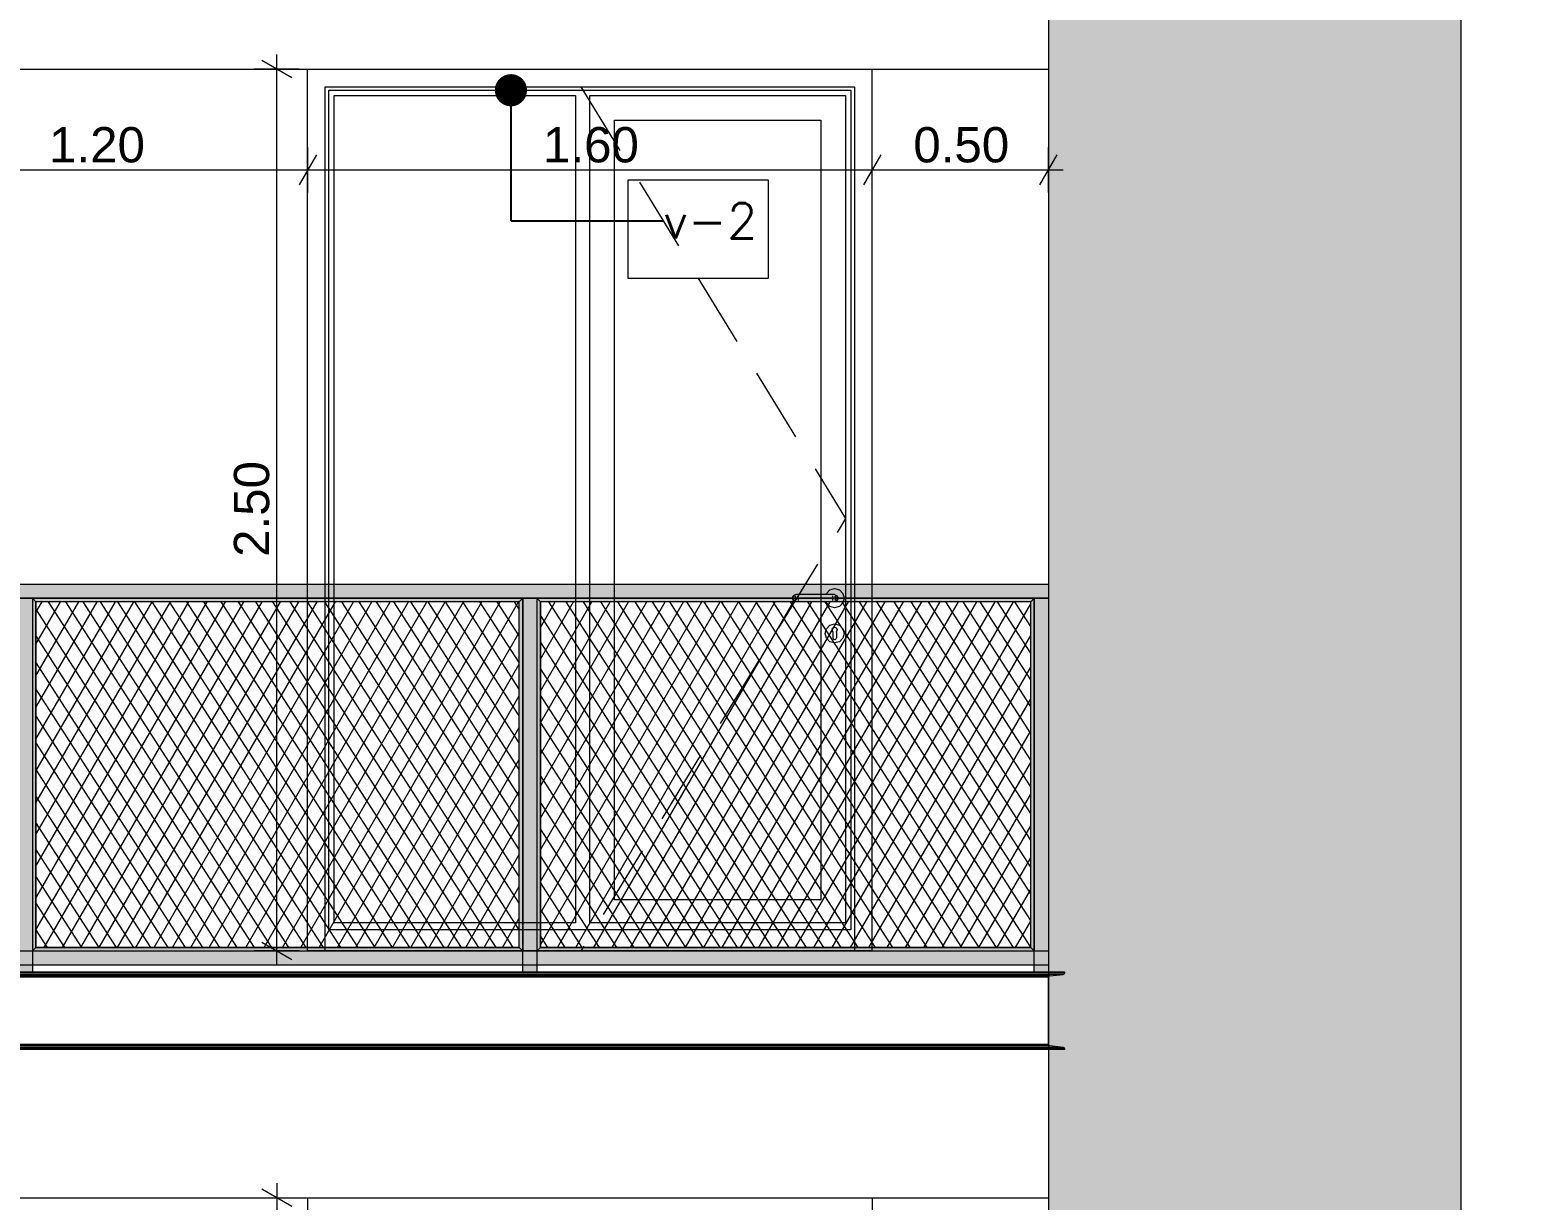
# Model space of a CAD drawing. Header units: millimetres. Extents: x 475616349 to 476941521, y 4620115302 to 4621446928.
# Drawn here: x 476685574 to 476689777, y 4620522113 to 4620525432 of the extents above; entities that cross this region are included whole.
import ezdxf

# ---------------------------------------------------------------- set-up
doc = ezdxf.new("R2010")
doc.units = ezdxf.units.MM
doc.header["$MEASUREMENT"] = 0
doc.linetypes.add('Hidden Line', pattern=[317.5, 211.666667, -105.833333])
for name, color, linetype, lineweight in [('2D Drafting - General_Pen_No__30_Pen_No__9_Pen_No__9_Pen_No__253', 252, 'Continuous', 0), ('2D Drafting - General_Pen_No__30_Pen_No__9_Pen_No__9_Pen_No__7', 7, 'Continuous', 0), ('2D Drafting - General_Pen_No__7_Pen_No__7', 7, 'Continuous', 0), ('New_2D Drafting - General_Pen_No__2_Pen_No__250', 7, 'Continuous', 0), ('New_2D Drafting - General_Pen_No__30_Pen_No__9_Pen_No__9_Pen_No__255', 255, 'Continuous', 0), ('New_2D Drafting - General_Pen_No__30_Pen_No__9_Pen_No__9_Pen_No__7', 7, 'Continuous', 0), ('New_2D Drafting - General_Pen_No__4', 7, 'Continuous', 0), ('New_2D Drafting - General_Pen_No__7', 7, 'Continuous', 0), ('New_Structural - Bearing_Pen_No__250', 7, 'Continuous', 0), ('New_zoma_Pen_No__4', 7, 'Continuous', 0), ('New_zoma_Pen_No__7', 7, 'Continuous', 0), ('Structural - Bearing_Pen_No__250', 7, 'Continuous', 0), ('zoma_Pen_No__142', 142, 'Continuous', 0)]:
    doc.layers.add(name, color=color, linetype=linetype, lineweight=lineweight)
doc.layers.add('New_zoma', color=7, linetype='Continuous')
doc.layers.add('zoma', color=7, linetype='Continuous')
doc.styles.add('GENERATED_STYLE_1', font='arial.ttf')
doc.styles.add('GENERATED_STYLE_2', font='arial.ttf')
doc.dimstyles.new('GENERATED_STYLE__1', dxfattribs={"dimtxt": 200, "dimasz": 64.421331, "dimexe": 0.18, "dimexo": 3, "dimgap": 0.09, "dimtad": 1, "dimtih": 1, "dimtoh": 1, "dimlfac": 0.001, "dimzin": 0, "dimdsep": 46, "dimtxsty": 'GENERATED_STYLE_2', "dimblk": 'ARROWHEAD_2', "dimblk1": 'ARROWHEAD_2', "dimblk2": 'ARROWHEAD_2', "dimcen": 0.09, "dimclrd": 142, "dimclre": 142, "dimclrt": 142, "dimadec": 0, "dimazin": 0, "dimtfac": 1, "dimtdec": 4, "dimtmove": 0, "dimatfit": 3, "dimfxl": 1, "dimtolj": 1, "dimtzin": 0, "dimarcsym": 0})
doc.dimstyles.new('GENERATED_STYLE__18', dxfattribs={"dimtxt": 100, "dimasz": 64.421331, "dimexe": 0.18, "dimexo": 3, "dimgap": 0.09, "dimtad": 1, "dimtih": 1, "dimtoh": 1, "dimlfac": 0.001, "dimzin": 0, "dimdsep": 46, "dimtxsty": 'GENERATED_STYLE_1', "dimblk": 'ARROWHEAD_2', "dimblk1": 'ARROWHEAD_2', "dimblk2": 'ARROWHEAD_2', "dimcen": 0.09, "dimclrd": 7, "dimclre": 7, "dimclrt": 7, "dimadec": 0, "dimazin": 0, "dimtfac": 1, "dimtdec": 4, "dimtmove": 0, "dimatfit": 3, "dimfxl": 1, "dimtolj": 1, "dimtzin": 0, "dimarcsym": 0})
doc.dimstyles.new('GENERATED_STYLE__19', dxfattribs={"dimtxt": 100, "dimasz": 64.421331, "dimexe": 0.18, "dimexo": 3, "dimgap": 0.09, "dimtad": 1, "dimlfac": 0.001, "dimzin": 0, "dimdsep": 46, "dimtxsty": 'GENERATED_STYLE_1', "dimblk": 'ARROWHEAD_2', "dimblk1": 'ARROWHEAD_2', "dimblk2": 'ARROWHEAD_2', "dimcen": 0.09, "dimclrd": 7, "dimclre": 7, "dimclrt": 7, "dimadec": 0, "dimazin": 0, "dimtfac": 1, "dimtdec": 4, "dimtmove": 0, "dimatfit": 3, "dimfxl": 1, "dimtolj": 1, "dimtzin": 0, "dimarcsym": 0})
doc.dimstyles.new('GENERATED_STYLE__48', dxfattribs={"dimtxt": 0.18, "dimasz": 182.4, "dimexe": 0.18, "dimexo": 0.0625, "dimgap": 0.09, "dimtad": 0, "dimtih": 1, "dimtoh": 1, "dimdec": 4, "dimzin": 0, "dimdsep": 46, "dimcen": 0.09, "dimadec": 0, "dimazin": 0, "dimtfac": 1, "dimtdec": 4, "dimtmove": 0, "dimatfit": 3, "dimldrblk": 'ARROWHEAD_11', "dimfxl": 1, "dimtolj": 1, "dimtzin": 0, "dimarcsym": 0})
pattern_1 = [(60, (476577134.07, 4620325125.74), (-38.971143, 22.5), []), (122.833095, (476577134.07, 4620325125.74), (36.80608, 18.75), [])]

# ---------------------------------------------------------------- blocks, each defined once
blk = doc.blocks.new('*D215', base_point=(476577134.1, 4620325125.7))
at = {"layer": 'zoma_Pen_No__142', "color": 142, "linetype": 'Continuous', "lineweight": 0, "transparency": 16777216}
for p, q in [((476647960.3, 4620514642.2), (476647911.3, 4620514557.4)), ((476647935.8, 4620514536.2), (476647935.8, 4620514663.4)), ((476689711.3, 4620514557.4), (476689760.3, 4620514642.2)), ((476689735.8, 4620514536.2), (476689735.8, 4620514663.4)), ((476647894.3, 4620514599.8), (476647935.8, 4620514599.8)), ((476647935.8, 4620514599.8), (476689735.8, 4620514599.8)), ((476689735.8, 4620514599.8), (476689777.2, 4620514599.8))]:
    blk.add_line(p, q, dxfattribs=at)
at = {"layer": 'zoma_Pen_No__142', "color": 142, "lineweight": 0, "transparency": 16777216, "insert": (476668493.8, 4620514639.8), "char_height": 200, "attachment_point": 7, "style": 'GENERATED_STYLE_2'}
blk.add_mtext('\\A1;{\\pql;\\fArial CYR|b0|i0|c204|p34;41.80}', dxfattribs=at)
blk = doc.blocks.new('ARROWHEAD_2')
at = {"color": 0, "linetype": 'Continuous', "lineweight": 0}
for p, q in [((-0.378, -0.655), (0.378, 0.655)), ((0, 0), (-1, 0))]:
    blk.add_line(p, q, dxfattribs=at)
blk = doc.blocks.new('*D818', base_point=(476577134.1, 4620325125.7))
at = {"layer": 'New_zoma_Pen_No__4', "color": 7, "linetype": 'Continuous', "lineweight": 0, "transparency": 16777216}
for p, q in [((476685186.5, 4620521836.6), (476685137.6, 4620521751.8)), ((476685162.1, 4620521730.6), (476685162.1, 4620521857.7)), ((476686386.9, 4620521836.6), (476686338, 4620521751.8)), ((476686362.4, 4620521730.6), (476686362.4, 4620521857.7)), ((476685162.1, 4620521794.2), (476686362.4, 4620521794.2))]:
    blk.add_line(p, q, dxfattribs=at)
at = {"layer": 'New_zoma_Pen_No__7', "color": 7, "lineweight": 0, "transparency": 16777216, "insert": (476685629.2, 4620521814.2), "char_height": 100, "attachment_point": 7, "style": 'GENERATED_STYLE_1'}
blk.add_mtext('\\A1;{\\pql;\\fArial|b0|i0|c0|p34;1.20}', dxfattribs=at)
blk = doc.blocks.new('*D819', base_point=(476577134.1, 4620325125.7))
at = {"layer": 'New_zoma_Pen_No__4', "color": 7, "linetype": 'Continuous', "lineweight": 0, "transparency": 16777216}
for p, q in [((476686386.9, 4620521836.6), (476686338, 4620521751.8)), ((476686362.4, 4620521730.6), (476686362.4, 4620521857.7)), ((476687986.9, 4620521836.6), (476687938, 4620521751.8)), ((476687962.4, 4620521730.6), (476687962.4, 4620521857.7)), ((476686362.4, 4620521794.2), (476687962.4, 4620521794.2))]:
    blk.add_line(p, q, dxfattribs=at)
at = {"layer": 'New_zoma_Pen_No__7', "color": 7, "lineweight": 0, "transparency": 16777216, "insert": (476687029.4, 4620521814.2), "char_height": 100, "attachment_point": 7, "style": 'GENERATED_STYLE_1'}
blk.add_mtext('\\A1;{\\pql;\\fArial|b0|i0|c0|p34;1.60}', dxfattribs=at)
blk = doc.blocks.new('*D820', base_point=(476577134.1, 4620325125.7))
at = {"layer": 'New_zoma_Pen_No__4', "color": 7, "linetype": 'Continuous', "lineweight": 0, "transparency": 16777216}
for p, q in [((476687986.9, 4620521836.6), (476687938, 4620521751.8)), ((476687962.4, 4620521730.6), (476687962.4, 4620521857.7)), ((476688437.5, 4620521751.8), (476688486.5, 4620521836.6)), ((476688462, 4620521730.6), (476688462, 4620521857.7)), ((476687962.4, 4620521794.2), (476688462, 4620521794.2)), ((476688462, 4620521794.2), (476688503.5, 4620521794.2))]:
    blk.add_line(p, q, dxfattribs=at)
at = {"layer": 'New_zoma_Pen_No__7', "color": 7, "lineweight": 0, "transparency": 16777216, "insert": (476688079.2, 4620521814.2), "char_height": 100, "attachment_point": 7, "style": 'GENERATED_STYLE_1'}
blk.add_mtext('\\A1;{\\pql;\\fArial|b0|i0|c0|p34;0.50}', dxfattribs=at)
blk = doc.blocks.new('*D822', base_point=(476577134.1, 4620325125.7))
at = {"layer": 'New_zoma_Pen_No__4', "color": 7, "linetype": 'Continuous', "lineweight": 0, "transparency": 16777216}
for p, q in [((476686317, 4620522095.9), (476686232.2, 4620522144.8)), ((476686274.6, 4620522161.8), (476686274.6, 4620522120.4)), ((476686211, 4620522120.4), (476686338.2, 4620522120.4)), ((476686274.6, 4620522120.4), (476686274.6, 4620519620.4)), ((476686232.2, 4620519644.8), (476686317, 4620519595.9)), ((476686211, 4620519620.4), (476686338.2, 4620519620.4)), ((476686274.6, 4620519620.4), (476686274.6, 4620519578.9))]:
    blk.add_line(p, q, dxfattribs=at)
at = {"layer": 'New_zoma_Pen_No__7', "color": 7, "lineweight": 0, "transparency": 16777216, "insert": (476686254.6, 4620520737.3), "char_height": 100, "attachment_point": 7, "rotation": 90.0002, "style": 'GENERATED_STYLE_1'}
blk.add_mtext('\\A1;{\\pql;\\fArial|b0|i0|c0|p34;2.50}', dxfattribs=at)
blk = doc.blocks.new('*D825', base_point=(476577134.1, 4620325125.7))
at = {"layer": 'New_zoma_Pen_No__4', "color": 7, "linetype": 'Continuous', "lineweight": 0, "transparency": 16777216}
for p, q in [((476685186.5, 4620525076.8), (476685137.6, 4620524992)), ((476685162.1, 4620524970.8), (476685162.1, 4620525098)), ((476686386.9, 4620525076.8), (476686338, 4620524992)), ((476686362.4, 4620524970.8), (476686362.4, 4620525098)), ((476685162.1, 4620525034.4), (476686362.4, 4620525034.4))]:
    blk.add_line(p, q, dxfattribs=at)
at = {"layer": 'New_zoma_Pen_No__7', "color": 7, "lineweight": 0, "transparency": 16777216, "insert": (476685629.2, 4620525054.4), "char_height": 100, "attachment_point": 7, "style": 'GENERATED_STYLE_1'}
blk.add_mtext('\\A1;{\\pql;\\fArial|b0|i0|c0|p34;1.20}', dxfattribs=at)
blk = doc.blocks.new('*D826', base_point=(476577134.1, 4620325125.7))
at = {"layer": 'New_zoma_Pen_No__4', "color": 7, "linetype": 'Continuous', "lineweight": 0, "transparency": 16777216}
for p, q in [((476686386.9, 4620525076.8), (476686338, 4620524992)), ((476686362.4, 4620524970.8), (476686362.4, 4620525098)), ((476687986.9, 4620525076.8), (476687938, 4620524992)), ((476687962.4, 4620524970.8), (476687962.4, 4620525098)), ((476686362.4, 4620525034.4), (476687962.4, 4620525034.4))]:
    blk.add_line(p, q, dxfattribs=at)
at = {"layer": 'New_zoma_Pen_No__7', "color": 7, "lineweight": 0, "transparency": 16777216, "insert": (476687029.4, 4620525054.4), "char_height": 100, "attachment_point": 7, "style": 'GENERATED_STYLE_1'}
blk.add_mtext('\\A1;{\\pql;\\fArial|b0|i0|c0|p34;1.60}', dxfattribs=at)
blk = doc.blocks.new('*D827', base_point=(476577134.1, 4620325125.7))
at = {"layer": 'New_zoma_Pen_No__4', "color": 7, "linetype": 'Continuous', "lineweight": 0, "transparency": 16777216}
for p, q in [((476687986.9, 4620525076.8), (476687938, 4620524992)), ((476687962.4, 4620524970.8), (476687962.4, 4620525098)), ((476688437.5, 4620524992), (476688486.5, 4620525076.8)), ((476688462, 4620524970.8), (476688462, 4620525098)), ((476687962.4, 4620525034.4), (476688462, 4620525034.4)), ((476688462, 4620525034.4), (476688503.5, 4620525034.4))]:
    blk.add_line(p, q, dxfattribs=at)
at = {"layer": 'New_zoma_Pen_No__7', "color": 7, "lineweight": 0, "transparency": 16777216, "insert": (476688079.2, 4620525054.4), "char_height": 100, "attachment_point": 7, "style": 'GENERATED_STYLE_1'}
blk.add_mtext('\\A1;{\\pql;\\fArial|b0|i0|c0|p34;0.50}', dxfattribs=at)
blk = doc.blocks.new('*D830', base_point=(476577134.1, 4620325125.7))
at = {"layer": 'New_zoma_Pen_No__4', "color": 7, "linetype": 'Continuous', "lineweight": 0, "transparency": 16777216}
for p, q in [((476685186.5, 4620528276.8), (476685137.6, 4620528192)), ((476685162.1, 4620528170.8), (476685162.1, 4620528298)), ((476686386.9, 4620528276.8), (476686338, 4620528192)), ((476686362.4, 4620528170.8), (476686362.4, 4620528298)), ((476685162.1, 4620528234.4), (476686362.4, 4620528234.4))]:
    blk.add_line(p, q, dxfattribs=at)
at = {"layer": 'New_zoma_Pen_No__7', "color": 7, "lineweight": 0, "transparency": 16777216, "insert": (476685629.2, 4620528254.4), "char_height": 100, "attachment_point": 7, "style": 'GENERATED_STYLE_1'}
blk.add_mtext('\\A1;{\\pql;\\fArial|b0|i0|c0|p34;1.20}', dxfattribs=at)
blk = doc.blocks.new('*D831', base_point=(476577134.1, 4620325125.7))
at = {"layer": 'New_zoma_Pen_No__4', "color": 7, "linetype": 'Continuous', "lineweight": 0, "transparency": 16777216}
for p, q in [((476686386.9, 4620528276.8), (476686338, 4620528192)), ((476686362.4, 4620528170.8), (476686362.4, 4620528298)), ((476687986.9, 4620528276.8), (476687938, 4620528192)), ((476687962.4, 4620528170.8), (476687962.4, 4620528298)), ((476686362.4, 4620528234.4), (476687962.4, 4620528234.4))]:
    blk.add_line(p, q, dxfattribs=at)
at = {"layer": 'New_zoma_Pen_No__7', "color": 7, "lineweight": 0, "transparency": 16777216, "insert": (476687029.4, 4620528254.4), "char_height": 100, "attachment_point": 7, "style": 'GENERATED_STYLE_1'}
blk.add_mtext('\\A1;{\\pql;\\fArial|b0|i0|c0|p34;1.60}', dxfattribs=at)
blk = doc.blocks.new('*D832', base_point=(476577134.1, 4620325125.7))
at = {"layer": 'New_zoma_Pen_No__4', "color": 7, "linetype": 'Continuous', "lineweight": 0, "transparency": 16777216}
for p, q in [((476687986.9, 4620528276.8), (476687938, 4620528192)), ((476687962.4, 4620528170.8), (476687962.4, 4620528298)), ((476688437.5, 4620528192), (476688486.5, 4620528276.8)), ((476688462, 4620528170.8), (476688462, 4620528298)), ((476687962.4, 4620528234.4), (476688462, 4620528234.4)), ((476688462, 4620528234.4), (476688503.5, 4620528234.4))]:
    blk.add_line(p, q, dxfattribs=at)
at = {"layer": 'New_zoma_Pen_No__7', "color": 7, "lineweight": 0, "transparency": 16777216, "insert": (476688079.2, 4620528254.4), "char_height": 100, "attachment_point": 7, "style": 'GENERATED_STYLE_1'}
blk.add_mtext('\\A1;{\\pql;\\fArial|b0|i0|c0|p34;0.50}', dxfattribs=at)
blk = doc.blocks.new('*D835', base_point=(476577134.1, 4620325125.7))
at = {"layer": 'New_zoma_Pen_No__4', "color": 7, "linetype": 'Continuous', "lineweight": 0, "transparency": 16777216}
for p, q in [((476685162.1, 4620531370.8), (476685162.1, 4620531498)), ((476686362.4, 4620531370.8), (476686362.4, 4620531498)), ((476685186.5, 4620531476.8), (476685137.6, 4620531392)), ((476686386.9, 4620531476.8), (476686338, 4620531392)), ((476685162.1, 4620531434.4), (476686362.4, 4620531434.4))]:
    blk.add_line(p, q, dxfattribs=at)
at = {"layer": 'New_zoma_Pen_No__7', "color": 7, "lineweight": 0, "transparency": 16777216, "insert": (476685629.2, 4620531454.4), "char_height": 100, "attachment_point": 7, "style": 'GENERATED_STYLE_1'}
blk.add_mtext('\\A1;{\\pql;\\fArial|b0|i0|c0|p34;1.20}', dxfattribs=at)
blk = doc.blocks.new('*D836', base_point=(476577134.1, 4620325125.7))
at = {"layer": 'New_zoma_Pen_No__4', "color": 7, "linetype": 'Continuous', "lineweight": 0, "transparency": 16777216}
for p, q in [((476686362.4, 4620531370.8), (476686362.4, 4620531498)), ((476687962.4, 4620531370.8), (476687962.4, 4620531498)), ((476686386.9, 4620531476.8), (476686338, 4620531392)), ((476687986.9, 4620531476.8), (476687938, 4620531392)), ((476686362.4, 4620531434.4), (476687962.4, 4620531434.4))]:
    blk.add_line(p, q, dxfattribs=at)
at = {"layer": 'New_zoma_Pen_No__7', "color": 7, "lineweight": 0, "transparency": 16777216, "insert": (476687029.4, 4620531454.4), "char_height": 100, "attachment_point": 7, "style": 'GENERATED_STYLE_1'}
blk.add_mtext('\\A1;{\\pql;\\fArial|b0|i0|c0|p34;1.60}', dxfattribs=at)
blk = doc.blocks.new('*D837', base_point=(476577134.1, 4620325125.7))
at = {"layer": 'New_zoma_Pen_No__4', "color": 7, "linetype": 'Continuous', "lineweight": 0, "transparency": 16777216}
for p, q in [((476687962.4, 4620531370.8), (476687962.4, 4620531498)), ((476688462, 4620531370.8), (476688462, 4620531498)), ((476687986.9, 4620531476.8), (476687938, 4620531392)), ((476688437.5, 4620531392), (476688486.5, 4620531476.8)), ((476687962.4, 4620531434.4), (476688462, 4620531434.4)), ((476688462, 4620531434.4), (476688503.5, 4620531434.4))]:
    blk.add_line(p, q, dxfattribs=at)
at = {"layer": 'New_zoma_Pen_No__7', "color": 7, "lineweight": 0, "transparency": 16777216, "insert": (476688079.2, 4620531454.4), "char_height": 100, "attachment_point": 7, "style": 'GENERATED_STYLE_1'}
blk.add_mtext('\\A1;{\\pql;\\fArial|b0|i0|c0|p34;0.50}', dxfattribs=at)
blk = doc.blocks.new('*D841', base_point=(476577134.1, 4620325125.7))
at = {"layer": 'New_zoma_Pen_No__4', "color": 7, "linetype": 'Continuous', "lineweight": 0, "transparency": 16777216}
for p, q in [((476686274.6, 4620525320.4), (476686274.6, 4620525361.8)), ((476686338.2, 4620525320.4), (476686211, 4620525320.4)), ((476686317, 4620525295.9), (476686232.2, 4620525344.8)), ((476686274.6, 4620522820.4), (476686274.6, 4620525320.4)), ((476686232.2, 4620522844.8), (476686317, 4620522795.9)), ((476686338.2, 4620522820.4), (476686211, 4620522820.4)), ((476686274.6, 4620522778.9), (476686274.6, 4620522820.4))]:
    blk.add_line(p, q, dxfattribs=at)
at = {"layer": 'New_zoma_Pen_No__7', "color": 7, "lineweight": 0, "transparency": 16777216, "insert": (476686254.6, 4620523937.3), "char_height": 100, "attachment_point": 7, "rotation": 89.9998, "style": 'GENERATED_STYLE_1'}
blk.add_mtext('\\A1;{\\pql;\\fArial|b0|i0|c0|p34;2.50}', dxfattribs=at)
blk = doc.blocks.new('ARROWHEAD_11')
at = {"color": 0, "linetype": 'Continuous', "lineweight": 0}
blk.add_line((0, 0), (-1, 0), dxfattribs=at)
at = {"color": 0, "linetype": 'Continuous', "lineweight": 0, "const_width": 0.25, "flags": 128}
blk.add_lwpolyline([(-0.125, 0, 1), (0.125, 0, 1)], format="xyb", close=True, dxfattribs=at)

msp = doc.modelspace()

# ---------------------------------------------------------------- hatches: boundary and pattern name
at = {"layer": '2D Drafting - General_Pen_No__30_Pen_No__9_Pen_No__9_Pen_No__253', "linetype": 'Continuous', "lineweight": 0}
h = msp.add_hatch(dxfattribs=at)
h.set_pattern_fill('BRICK___RUNNING_BOND', color=252, style=0, pattern_type=2)
h.set_pattern_definition([(0, (476692910.175, 4620522353.93), (0, 66.64), []), (90, (476692910.17, 4620522353.93), (-244.8, 0), [66.64, -66.64]), (90, (476693032.57, 4620522420.57), (-244.8, 0), [66.64, -66.64])])
h.paths.add_polyline_path([(476668932.159, 4620517320.329), (476672162.12, 4620517320.329), (476672162.12, 4620522126.83), (476671562.315, 4620522126.83), (476671562.315, 4620532420.374), (476675362.171, 4620532420.374), (476675362.171, 4620519520.275), (476678173.798, 4620519520.275), (476678173.798, 4620519520.362), (476679062.487, 4620519520.362), (476680662.487, 4620519520.362), (476682662.007, 4620519520.362), (476682662.007, 4620532420.362), (476688462.006, 4620532420.362), (476688462.006, 4620519520.362), (476689632.042, 4620519520.362), (476689632.042, 4620532819.955), (476688550.503, 4620532819.955), (476682661.97, 4620532819.955), (476668932.159, 4620532819.955)])
h.paths.add_polyline_path([(476669461.785, 4620525320.362), (476669461.785, 4620523720.362), (476671061.785, 4620523720.362), (476671061.785, 4620525320.362)], flags=0)
h.paths.add_polyline_path([(476669461.785, 4620526920.362), (476671061.785, 4620526920.362), (476671061.785, 4620528520.362), (476669461.785, 4620528520.362)], flags=0)
h.paths.add_polyline_path([(476669461.789, 4620531720.362), (476669461.789, 4620530120.362), (476671061.789, 4620530120.362), (476671061.789, 4620531720.362)], flags=0)
h.paths.add_polyline_path([(476671061.361, 4620518320.362), (476671061.361, 4620518920.362), (476669461.789, 4620518920.362), (476669461.789, 4620518320.362)], flags=0)
h.paths.add_polyline_path([(476669461.789, 4620520520.362), (476671061.789, 4620520520.362), (476671061.789, 4620522120.362), (476669461.789, 4620522120.362)], flags=0)
h.paths.add_polyline_path([(476676411.99, 4620528520.412), (476676411.99, 4620526020.412), (476678011.99, 4620526020.412), (476678011.99, 4620528520.412)], flags=0)
h.paths.add_polyline_path([(476678011.99, 4620522820.412), (476678011.99, 4620525320.412), (476676411.99, 4620525320.412), (476676411.99, 4620522820.412)], flags=0)
h.paths.add_polyline_path([(476676411.99, 4620529220.412), (476678011.99, 4620529220.412), (476678011.99, 4620531720.412), (476676411.99, 4620531720.412)], flags=0)
h.paths.add_polyline_path([(476680012.004, 4620531720.412), (476680012.004, 4620529220.412), (476681612.004, 4620529220.412), (476681612.004, 4620531720.412)], flags=0)
h.paths.add_polyline_path([(476680012.004, 4620528520.412), (476680012.004, 4620526020.412), (476681612.004, 4620526020.412), (476681612.004, 4620528520.412)], flags=0)
h.paths.add_polyline_path([(476680012.004, 4620522120.412), (476680012.004, 4620519620.412), (476680016.12, 4620519620.412), (476681612.004, 4620519620.412), (476681612.004, 4620522120.412)], flags=0)
h.paths.add_polyline_path([(476680012.004, 4620522820.412), (476681612.004, 4620522820.412), (476681612.004, 4620525320.412), (476680012.004, 4620525320.412)], flags=0)
at = {"layer": 'New_2D Drafting - General_Pen_No__30_Pen_No__9_Pen_No__9_Pen_No__255', "linetype": 'Continuous', "lineweight": 0}
for points in [[(476688462.006, 4620523860.365), (476688462.006, 4620523820.365), (476682662.007, 4620523820.365), (476682662.007, 4620523860.365)], [(476685582.006, 4620522760.337), (476685542.006, 4620522760.337), (476685542.006, 4620523820.365), (476685582.006, 4620523820.365)], [(476685592.006, 4620523810.365), (476685582.006, 4620523820.365), (476686972.006, 4620523820.365), (476686962.006, 4620523810.365)], [(476685582.006, 4620522820.337), (476685592.006, 4620522830.337), (476685592.006, 4620523810.365), (476685582.006, 4620523820.365)], [(476686972.006, 4620522820.364), (476686962.006, 4620522830.364), (476686962.006, 4620523810.391), (476686972.006, 4620523820.391)], [(476687012.006, 4620522760.337), (476686972.006, 4620522760.337), (476686972.006, 4620523820.365), (476687012.006, 4620523820.365)], [(476687012.006, 4620522820.337), (476687022.006, 4620522830.337), (476687022.006, 4620523810.365), (476687012.006, 4620523820.365)], [(476687022.006, 4620523810.365), (476687012.006, 4620523820.365), (476688422.006, 4620523820.365), (476688412.006, 4620523810.365)], [(476688422.006, 4620522820.337), (476688412.006, 4620522830.337), (476688412.006, 4620523810.365), (476688422.006, 4620523820.365)], [(476688462.006, 4620522760.371), (476688422.006, 4620522760.371), (476688422.006, 4620523820.365), (476688462.006, 4620523820.365)], [(476688462.006, 4620522820.364), (476688462.006, 4620522780.364), (476682662.007, 4620522780.364), (476682662.007, 4620522820.364)], [(476685592.006, 4620522830.337), (476685582.032, 4620522820.364), (476686972.033, 4620522820.364), (476686962.027, 4620522830.37)], [(476687022.006, 4620522830.364), (476687012.006, 4620522820.364), (476688421.98, 4620522820.364), (476688411.98, 4620522830.364)]]:
    msp.add_hatch(color=255, dxfattribs=at).paths.add_polyline_path(points)
at = {"layer": 'New_2D Drafting - General_Pen_No__7', "linetype": 'Continuous', "lineweight": 0}
h = msp.add_hatch(dxfattribs=at)
h.set_pattern_fill('BATT_INSULATION', style=0, pattern_type=2)
h.set_pattern_definition(pattern_1)
h.paths.add_polyline_path([(476686962.033, 4620523810.365), (476685592.006, 4620523810.365), (476685592.006, 4620522830.337), (476686962.033, 4620522830.337)])
h = msp.add_hatch(dxfattribs=at)
h.set_pattern_fill('BATT_INSULATION', style=0, pattern_type=2)
h.set_pattern_definition(pattern_1)
h.paths.add_polyline_path([(476688412.006, 4620523810.365), (476687022.006, 4620523810.365), (476687022.006, 4620522830.364), (476688412.006, 4620522830.364)])

# ---------------------------------------------------------------- linework, layer by layer
at = {"layer": '2D Drafting - General_Pen_No__30_Pen_No__9_Pen_No__9_Pen_No__7', "color": 7, "linetype": 'Continuous', "lineweight": 0, "flags": 128}
msp.add_lwpolyline([(476668932.159, 4620517320.329), (476672162.12, 4620517320.329), (476672162.12, 4620522126.83), (476671562.315, 4620522126.83), (476671562.315, 4620532420.374), (476675362.171, 4620532420.374), (476675362.171, 4620519520.275), (476678173.798, 4620519520.275), (476678173.798, 4620519520.362), (476679062.487, 4620519520.362), (476680662.487, 4620519520.362), (476682662.007, 4620519520.362), (476682662.007, 4620532420.362), (476688462.006, 4620532420.362), (476688462.006, 4620519520.362), (476689632.042, 4620519520.362), (476689632.042, 4620532819.955), (476688550.503, 4620532819.955), (476682661.97, 4620532819.955), (476668932.159, 4620532819.955)], close=True, dxfattribs=at)
at = {"layer": '2D Drafting - General_Pen_No__7_Pen_No__7', "color": 7, "linetype": 'Continuous', "lineweight": 0, "flags": 128}
for points in [[(476687957.888, 4620522820.374), (476686362.005, 4620522820.379), (476686362.013, 4620525320.379), (476687962.013, 4620525320.374)], [(476687962.013, 4620525320.374), (476687962.005, 4620522820.374), (476687957.888, 4620522820.374)], [(476687958.32, 4620519620.356), (476686362.436, 4620519620.361), (476686362.445, 4620522120.361), (476687962.445, 4620522120.356)], [(476687962.445, 4620522120.356), (476687962.436, 4620519620.356), (476687958.32, 4620519620.356)]]:
    msp.add_lwpolyline(points, dxfattribs=at)
for points in [[(476686412.013, 4620525270.378), (476687912.013, 4620525270.373), (476687912.005, 4620522820.374), (476686412.005, 4620522820.381)], [(476686422.013, 4620525260.378), (476687902.013, 4620525260.373), (476687902.005, 4620522880.375), (476686422.005, 4620522880.381)], [(476686437.013, 4620525245.378), (476687122.013, 4620525245.376), (476687122.005, 4620522900.378), (476686437.005, 4620522900.381)], [(476687162.009, 4620525245.376), (476687887.013, 4620525245.373), (476687887.005, 4620522900.376), (476687162.005, 4620522900.378)], [(476687232.013, 4620525175.375), (476687817.013, 4620525175.373), (476687817.005, 4620522965.376), (476687232.005, 4620522965.378)]]:
    msp.add_lwpolyline(points, close=True, dxfattribs=at)
at = {"layer": '2D Drafting - General_Pen_No__7_Pen_No__7', "color": 7, "linetype": 'Hidden Line', "lineweight": 0, "flags": 128}
msp.add_lwpolyline([(476687137.013, 4620525270.376), (476687887.009, 4620524046.25), (476687137.781, 4620522821.661)], dxfattribs=at)
at = {"layer": 'New_2D Drafting - General_Pen_No__2_Pen_No__250', "color": 7, "linetype": 'Continuous', "lineweight": 0, "flags": 128}
msp.add_lwpolyline([(476687271.12, 4620525006.008), (476687668.12, 4620525006.008), (476687668.12, 4620524726.32), (476687271.12, 4620524726.32)], close=True, dxfattribs=at)
at = {"layer": 'New_2D Drafting - General_Pen_No__30_Pen_No__9_Pen_No__9_Pen_No__7', "color": 7, "linetype": 'Continuous', "lineweight": 0, "flags": 128}
for points in [[(476688462.006, 4620523860.365), (476688462.006, 4620523820.365), (476682662.007, 4620523820.365), (476682662.007, 4620523860.365)], [(476685582.006, 4620522760.337), (476685542.006, 4620522760.337), (476685542.006, 4620523820.365), (476685582.006, 4620523820.365)], [(476685592.006, 4620523810.365), (476685582.006, 4620523820.365), (476686972.006, 4620523820.365), (476686962.006, 4620523810.365)], [(476685582.006, 4620522820.337), (476685592.006, 4620522830.337), (476685592.006, 4620523810.365), (476685582.006, 4620523820.365)], [(476686972.006, 4620522820.364), (476686962.006, 4620522830.364), (476686962.006, 4620523810.391), (476686972.006, 4620523820.391)], [(476687012.006, 4620522760.337), (476686972.006, 4620522760.337), (476686972.006, 4620523820.365), (476687012.006, 4620523820.365)], [(476687012.006, 4620522820.337), (476687022.006, 4620522830.337), (476687022.006, 4620523810.365), (476687012.006, 4620523820.365)], [(476687022.006, 4620523810.365), (476687012.006, 4620523820.365), (476688422.006, 4620523820.365), (476688412.006, 4620523810.365)], [(476688422.006, 4620522820.337), (476688412.006, 4620522830.337), (476688412.006, 4620523810.365), (476688422.006, 4620523820.365)], [(476688462.006, 4620522760.371), (476688422.006, 4620522760.371), (476688422.006, 4620523820.365), (476688462.006, 4620523820.365)], [(476688462.006, 4620522820.364), (476688462.006, 4620522780.364), (476682662.007, 4620522780.364), (476682662.007, 4620522820.364)], [(476685592.006, 4620522830.337), (476685582.032, 4620522820.364), (476686972.033, 4620522820.364), (476686962.027, 4620522830.37)], [(476687022.006, 4620522830.364), (476687012.006, 4620522820.364), (476688421.98, 4620522820.364), (476688411.98, 4620522830.364)]]:
    msp.add_lwpolyline(points, close=True, dxfattribs=at)
at = {"layer": 'New_2D Drafting - General_Pen_No__4', "color": 7, "linetype": 'Continuous', "lineweight": 0, "flags": 128}
for points in [[(476686962.033, 4620523810.365), (476685592.006, 4620523810.365), (476685592.006, 4620522830.337), (476686962.033, 4620522830.337)], [(476688412.006, 4620523810.365), (476687022.006, 4620523810.365), (476687022.006, 4620522830.364), (476688412.006, 4620522830.364)]]:
    msp.add_lwpolyline(points, close=True, dxfattribs=at)
at = {"layer": 'New_Structural - Bearing_Pen_No__250', "color": 7, "linetype": 'Continuous', "lineweight": 0}
for p, q in [((476682662.007, 4620525320.361), (476688462.006, 4620525320.361)), ((476687832.735, 4620523833.874), (476687842.618, 4620523843.757)), ((476687842.618, 4620523843.757), (476687856.118, 4620523847.374)), ((476687856.118, 4620523847.374), (476687869.618, 4620523843.757)), ((476687869.618, 4620523843.757), (476687879.5, 4620523833.874)), ((476687739.047, 4620523827.446), (476687736.118, 4620523820.375)), ((476687736.118, 4620523820.375), (476687739.047, 4620523813.304)), ((476687740.599, 4620523827.446), (476687737.84, 4620523820.375)), ((476687737.84, 4620523820.375), (476687740.599, 4620523813.304)), ((476687746.118, 4620523830.375), (476687739.047, 4620523827.446)), ((476687739.047, 4620523813.304), (476687746.118, 4620523810.375)), ((476687745.413, 4620523827.446), (476687743.301, 4620523820.375)), ((476687743.301, 4620523820.375), (476687745.413, 4620523813.304)), ((476687747.259, 4620523830.375), (476687746.118, 4620523830.375)), ((476687747.259, 4620523810.375), (476687746.118, 4620523810.375)), ((476687750.511, 4620523830.375), (476687747.259, 4620523830.375)), ((476687750.511, 4620523810.375), (476687747.259, 4620523810.375)), ((476687755.377, 4620523830.375), (476687750.511, 4620523830.375)), ((476687755.377, 4620523810.375), (476687750.511, 4620523810.375)), ((476687752.618, 4620523827.446), (476687751.476, 4620523820.375)), ((476687751.476, 4620523820.375), (476687752.618, 4620523813.304)), ((476687761.118, 4620523830.375), (476687755.377, 4620523830.375)), ((476687761.118, 4620523810.375), (476687755.377, 4620523810.375)), ((476687841.118, 4620523830.374), (476687761.118, 4620523830.375)), ((476687841.118, 4620523810.374), (476687761.118, 4620523810.375)), ((476687831.797, 4620523830.374), (476687832.735, 4620523833.874)), ((476687832.735, 4620523806.874), (476687831.797, 4620523810.374)), ((476687842.618, 4620523796.992), (476687832.735, 4620523806.874)), ((476687846.858, 4620523830.374), (476687841.118, 4620523830.374)), ((476687846.858, 4620523810.374), (476687841.118, 4620523810.374)), ((476687851.724, 4620523830.374), (476687846.858, 4620523830.374)), ((476687851.724, 4620523810.374), (476687846.858, 4620523810.374)), ((476687849.617, 4620523827.445), (476687850.76, 4620523820.374)), ((476687850.76, 4620523820.374), (476687849.617, 4620523813.303)), ((476687854.976, 4620523830.374), (476687851.724, 4620523830.374)), ((476687854.976, 4620523810.374), (476687851.724, 4620523810.374)), ((476687856.118, 4620523830.374), (476687854.976, 4620523830.374)), ((476687856.118, 4620523810.374), (476687854.976, 4620523810.374)), ((476687856.118, 4620523830.374), (476687863.189, 4620523827.445)), ((476687863.189, 4620523813.303), (476687856.118, 4620523810.374)), ((476687856.822, 4620523827.445), (476687858.934, 4620523820.374)), ((476687858.934, 4620523820.374), (476687856.822, 4620523813.303)), ((476687861.637, 4620523827.445), (476687864.396, 4620523820.374)), ((476687864.396, 4620523820.374), (476687861.637, 4620523813.303)), ((476687863.189, 4620523827.445), (476687866.118, 4620523820.374)), ((476687866.118, 4620523820.374), (476687863.189, 4620523813.303)), ((476687879.5, 4620523806.874), (476687869.618, 4620523796.991)), ((476687879.5, 4620523833.874), (476687883.118, 4620523820.374)), ((476687883.118, 4620523820.374), (476687879.5, 4620523806.874)), ((476687856.118, 4620523793.374), (476687842.618, 4620523796.992)), ((476687869.618, 4620523796.991), (476687856.118, 4620523793.374)), ((476687829.117, 4620523720.374), (476687832.735, 4620523733.874)), ((476687832.735, 4620523706.874), (476687829.117, 4620523720.374)), ((476687832.735, 4620523733.874), (476687842.617, 4620523743.757)), ((476687842.617, 4620523743.757), (476687856.117, 4620523747.374)), ((476687849.397, 4620523732.014), (476687848.649, 4620523730.067)), ((476687848.649, 4620523730.067), (476687851.117, 4620523724.774)), ((476687849.397, 4620523732.014), (476687850.742, 4620523735.518)), ((476687856.117, 4620523737.8), (476687850.742, 4620523735.518)), ((476687851.117, 4620523724.774), (476687851.117, 4620523723.261)), ((476687851.117, 4620523723.261), (476687851.117, 4620523720.374)), ((476687851.117, 4620523720.374), (476687851.117, 4620523717.487)), ((476687856.117, 4620523747.374), (476687869.617, 4620523743.757)), ((476687861.493, 4620523735.518), (476687856.117, 4620523737.8)), ((476687861.117, 4620523724.774), (476687863.585, 4620523730.066)), ((476687861.117, 4620523723.261), (476687861.117, 4620523724.774)), ((476687861.117, 4620523723.261), (476687861.117, 4620523720.374)), ((476687861.117, 4620523720.374), (476687861.117, 4620523717.487)), ((476687862.838, 4620523732.014), (476687861.493, 4620523735.518)), ((476687862.838, 4620523732.014), (476687863.585, 4620523730.066)), ((476687869.617, 4620523743.757), (476687879.5, 4620523733.874)), ((476687879.5, 4620523733.874), (476687883.117, 4620523720.374)), ((476687883.117, 4620523720.374), (476687879.5, 4620523706.874)), ((476687842.617, 4620523696.992), (476687832.735, 4620523706.874)), ((476687856.117, 4620523693.374), (476687842.617, 4620523696.992)), ((476687851.117, 4620523717.487), (476687851.117, 4620523711.714)), ((476687851.117, 4620523711.714), (476687851.117, 4620523707.874)), ((476687851.117, 4620523707.874), (476687852.582, 4620523704.339)), ((476687852.582, 4620523704.339), (476687856.117, 4620523702.874)), ((476687856.117, 4620523702.874), (476687859.653, 4620523704.339)), ((476687869.617, 4620523696.991), (476687856.117, 4620523693.374)), ((476687859.653, 4620523704.339), (476687861.117, 4620523707.874)), ((476687861.117, 4620523717.487), (476687861.117, 4620523711.714)), ((476687861.117, 4620523711.714), (476687861.117, 4620523707.874)), ((476687879.5, 4620523706.874), (476687869.617, 4620523696.991)), ((476682662.007, 4620522120.361), (476688462.006, 4620522120.361))]:
    msp.add_line(p, q, dxfattribs=at)
at = {"layer": 'Structural - Bearing_Pen_No__250', "color": 7, "linetype": 'Continuous', "lineweight": 0}
for p, q in [((476688508.333, 4620522760.362), (476682615.68, 4620522760.362)), ((476688508.333, 4620522757.867), (476682615.68, 4620522757.867)), ((476688503.87, 4620522753.912), (476682620.143, 4620522753.912)), ((476688466.469, 4620522749.922), (476688503.87, 4620522753.912)), ((476688503.87, 4620522753.912), (476688505.092, 4620522754.172)), ((476688505.092, 4620522754.172), (476688506.795, 4620522755.039)), ((476688506.795, 4620522755.039), (476688507.933, 4620522756.336)), ((476688507.933, 4620522756.336), (476688508.333, 4620522757.867)), ((476688508.333, 4620522757.867), (476688508.333, 4620522760.362)), ((476688466.469, 4620522749.922), (476682657.544, 4620522749.922)), ((476688462.006, 4620522745.967), (476682662.007, 4620522745.967)), ((476688462.006, 4620522745.967), (476688462.406, 4620522747.498)), ((476688462.006, 4620522554.776), (476688462.006, 4620522745.967)), ((476688462.406, 4620522747.498), (476688463.544, 4620522748.796)), ((476688463.544, 4620522748.796), (476688465.247, 4620522749.663)), ((476688465.247, 4620522749.663), (476688466.469, 4620522749.922)), ((476688508.333, 4620522542.857), (476682615.68, 4620522542.857)), ((476688503.87, 4620522546.812), (476682620.143, 4620522546.812)), ((476688466.469, 4620522550.802), (476682657.544, 4620522550.802)), ((476688462.006, 4620522554.757), (476682662.007, 4620522554.757)), ((476688462.406, 4620522553.226), (476688462.006, 4620522554.757)), ((476688463.544, 4620522551.929), (476688462.406, 4620522553.226)), ((476688465.247, 4620522551.062), (476688463.544, 4620522551.929)), ((476688466.469, 4620522550.802), (476688465.247, 4620522551.062)), ((476688503.87, 4620522546.812), (476688466.469, 4620522550.802)), ((476688505.092, 4620522546.553), (476688503.87, 4620522546.812)), ((476688506.795, 4620522545.686), (476688505.092, 4620522546.553)), ((476688507.933, 4620522544.388), (476688506.795, 4620522545.686)), ((476688508.333, 4620522542.857), (476688507.933, 4620522544.388)), ((476688508.333, 4620522540.362), (476688508.333, 4620522542.857)), ((476688508.333, 4620522540.362), (476682615.68, 4620522540.362))]:
    msp.add_line(p, q, dxfattribs=at)

# ---------------------------------------------------------------- texts
at = {"layer": 'New_2D Drafting - General_Pen_No__2_Pen_No__250', "color": 7, "linetype": 'Continuous', "lineweight": 0, "insert": (476687371.12, 4620524890.452), "char_height": 100, "attachment_point": 4}
msp.add_mtext('\\A1;{\\pql;\\Ftxt.shx;v-\\Ftxt.shx;2}', dxfattribs=at)

# ---------------------------------------------------------------- dimensions: what is measured, and where the dimension line sits
at = {"layer": 'New_zoma', "color": 7, "linetype": 'Continuous', "lineweight": 0}
for base, p1, p2, picture, middle in [((476686362.445, 4620531434.415), (476685162.062, 4620522120.367), (476686362.445, 4620522120.361), '*D835', (476685759.107, 4620531504.415)), ((476687962.445, 4620531434.415), (476686362.445, 4620522120.361), (476687962.445, 4620522120.356), '*D836', (476687159.298, 4620531504.415)), ((476688462.006, 4620531434.415), (476687962.445, 4620522120.356), (476688462.006, 4620522120.361), '*D837', (476688209.079, 4620531504.415)), ((476686362.445, 4620528234.403), (476685162.062, 4620522120.367), (476686362.445, 4620522120.361), '*D830', (476685759.107, 4620528304.403)), ((476687962.445, 4620528234.403), (476686362.445, 4620522120.361), (476687962.445, 4620522120.356), '*D831', (476687159.298, 4620528304.403)), ((476688462.006, 4620528234.403), (476687962.445, 4620522120.356), (476688462.006, 4620522120.361), '*D832', (476688209.079, 4620528304.403)), ((476686362.445, 4620525034.403), (476685162.062, 4620522120.367), (476686362.445, 4620522120.361), '*D825', (476685759.107, 4620525104.403)), ((476687962.445, 4620525034.403), (476686362.445, 4620522120.361), (476687962.445, 4620522120.356), '*D826', (476687159.298, 4620525104.403)), ((476688462.006, 4620525034.403), (476687962.445, 4620522120.356), (476688462.006, 4620522120.361), '*D827', (476688209.079, 4620525104.403)), ((476686362.445, 4620521794.169), (476685162.062, 4620522120.367), (476686362.445, 4620522120.361), '*D818', (476685759.107, 4620521864.169)), ((476687962.445, 4620521794.169), (476686362.445, 4620522120.361), (476687962.445, 4620522120.356), '*D819', (476687159.298, 4620521864.169)), ((476688462.006, 4620521794.169), (476687962.445, 4620522120.356), (476688462.006, 4620522120.361), '*D820', (476688209.079, 4620521864.169))]:
    dim = msp.add_linear_dim(base=base, p1=p1, p2=p2, dimstyle='GENERATED_STYLE__18', dxfattribs=at)
    dim.commit()
    dim.dimension.update_dxf_attribs({"geometry": picture, "text_midpoint": middle, "dimtype": 160})
for base, p1, p2, angle, picture, middle, turn in [((476686274.606, 4620525320.365), (476683474.217, 4620522820.364), (476683561.722, 4620525320.374), 89.999803, '*D841', (476686204.602, 4620524067.213), 89.999803), ((476686274.606, 4620519620.371), (476683562.062, 4620522120.361), (476683562.07, 4620519620.362), 270.000197, '*D822', (476686204.602, 4620520867.224), 90.000197)]:
    dim = msp.add_linear_dim(base=base, p1=p1, p2=p2, angle=angle, dimstyle='GENERATED_STYLE__19', dxfattribs=at)
    dim.commit()
    dim.dimension.update_dxf_attribs({"geometry": picture, "text_midpoint": middle, "dimtype": 160, "text_rotation": turn})
at = {"layer": 'zoma', "color": 142, "linetype": 'Continuous', "lineweight": 0}
dim = msp.add_linear_dim(base=(476689735.789, 4620514599.79), p1=(476647935.789, 4620523200.337), p2=(476689735.789, 4620525162.276), dimstyle='GENERATED_STYLE__1', dxfattribs=at)
dim.commit()
dim.dimension.update_dxf_attribs({"geometry": '*D215', "text_midpoint": (476668829.847, 4620514739.79), "dimtype": 160})

# ---------------------------------------------------------------- leaders
at = {"layer": 'New_2D Drafting - General_Pen_No__2_Pen_No__250', "color": 7, "linetype": 'Continuous', "lineweight": 0, "annotation_type": 0, "has_hookline": 1, "hookline_direction": 0, "text_width": 266.667}
msp.add_leader([(476686938.469, 4620525260.376), (476686938.469, 4620524890.452), (476687371.03, 4620524890.452)], dimstyle='GENERATED_STYLE__48', dxfattribs=at)

doc.saveas('drawing.dxf')
